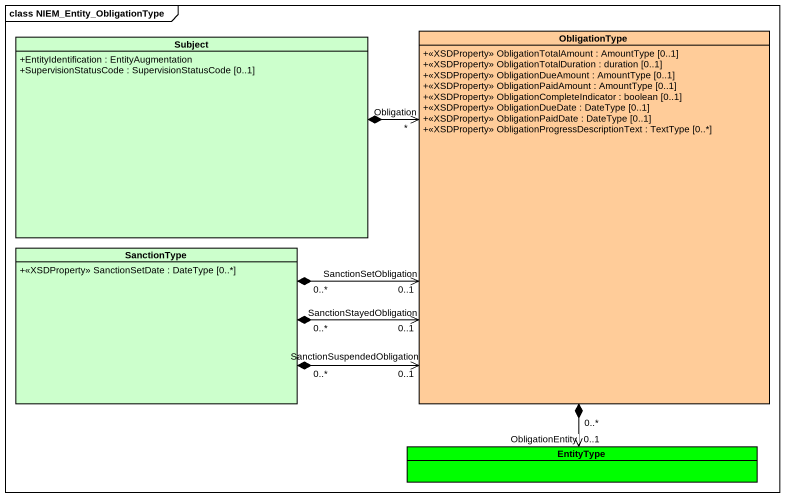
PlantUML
@startuml
mainframe class NIEM_Entity_ObligationType
hide circle
hide empty members
skinparam classAttributeIconSize 0
class Subject #CCFFCC {
  +EntityIdentification : EntityAugmentation
  +SupervisionStatusCode : SupervisionStatusCode [0..1]
}
class ObligationType #FFCC99 {
  +<<XSDProperty>> ObligationTotalAmount : AmountType [0..1]
  +<<XSDProperty>> ObligationTotalDuration : duration [0..1]
  +<<XSDProperty>> ObligationDueAmount : AmountType [0..1]
  +<<XSDProperty>> ObligationPaidAmount : AmountType [0..1]
  +<<XSDProperty>> ObligationCompleteIndicator : boolean [0..1]
  +<<XSDProperty>> ObligationDueDate : DateType [0..1]
  +<<XSDProperty>> ObligationPaidDate : DateType [0..1]
  +<<XSDProperty>> ObligationProgressDescriptionText : TextType [0..*]
}
class SanctionType #CCFFCC {
  +<<XSDProperty>> SanctionSetDate : DateType [0..*]
}
class EntityType #00FF00
Subject *-right-> "Obligation\n*" ObligationType
ObligationType "0..*" *--> "ObligationEntity\n0..1" EntityType
SanctionType "0..*" *-right-> "SanctionSetObligation\n0..1" ObligationType
SanctionType "0..*" *-right-> "SanctionStayedObligation\n0..1" ObligationType
SanctionType "0..*" *-right-> "SanctionSuspendedObligation\n0..1" ObligationType
@enduml
